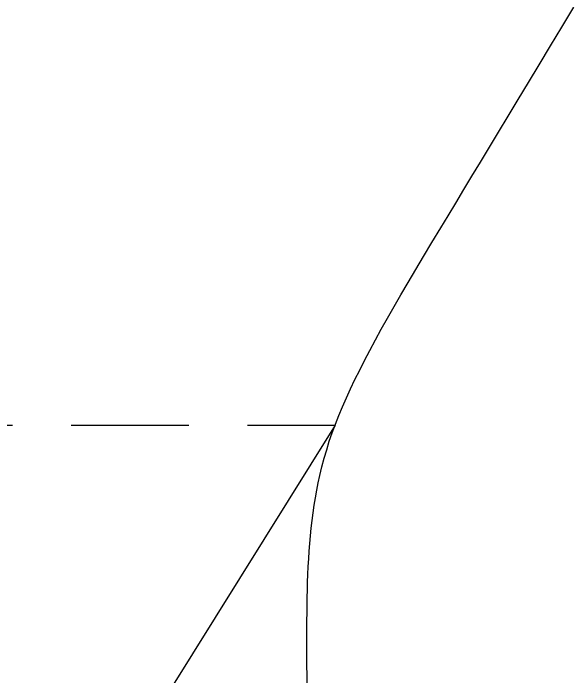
# Model space of a CAD drawing. Header units: millimetres. Extents: x -1838618 to -1600818, y -1770412 to -1553248.
# Drawn here: x -1655151 to -1652767, y -1652514 to -1649695 of the extents above; entities that cross this region are included whole.
import ezdxf

# ---------------------------------------------------------------- set-up
doc = ezdxf.new("R2010")
doc.units = ezdxf.units.MM
doc.header["$LTSCALE"] = 100
doc.linetypes.add('ACAD_ISO04W100', pattern=[30, 24, -3, 0, -3])
doc.linetypes.add('DASHED', pattern=[0.75, 0.5, -0.25])
doc.layers.add('bc', color=7, linetype='Continuous')
doc.layers.add('bt', color=7, linetype='Continuous')

msp = doc.modelspace()

# ---------------------------------------------------------------- linework, layer by layer
at = {"color": 9, "linetype": 'ACAD_ISO04W100'}
msp.add_line((-1653782.2, -1651445.5), (-1660904.3, -1662843.5), dxfattribs=at)
at = {"color": 6, "ltscale": 1300}
msp.add_lwpolyline([(-1653901.4, -1652539.4), (-1653901.5, -1652504.5), (-1653901.7, -1652468.9), (-1653901.8, -1652432.8), (-1653901.8, -1652432.8), (-1653901.9, -1652401.7), (-1653902, -1652370.2), (-1653902, -1652338.3), (-1653902, -1652338.3), (-1653902, -1652306.5), (-1653901.9, -1652274.3), (-1653901.6, -1652241.9), (-1653901.6, -1652241.9), (-1653901.3, -1652209.6), (-1653900.7, -1652177), (-1653899.8, -1652144.3), (-1653899.8, -1652144.3), (-1653898.9, -1652111.6), (-1653897.7, -1652078.8), (-1653896, -1652046), (-1653896, -1652046), (-1653894.3, -1652013.2), (-1653892.1, -1651980.4), (-1653889.4, -1651947.6), (-1653889.4, -1651947.6), (-1653886.7, -1651914.9), (-1653883.4, -1651882.2), (-1653879.4, -1651849.8), (-1653879.4, -1651849.8), (-1653875.5, -1651817.3), (-1653870.8, -1651785.1), (-1653865.4, -1651753.1), (-1653865.4, -1651753.1), (-1653859.9, -1651721.1), (-1653853.7, -1651689.4), (-1653846.6, -1651658.1), (-1653846.6, -1651658.1), (-1653838.2, -1651621.6), (-1653828.6, -1651585.6), (-1653817.7, -1651549.6), (-1653817.7, -1651549.6), (-1653806.7, -1651513.5), (-1653794.3, -1651477.5), (-1653780.4, -1651440.9), (-1653780.4, -1651440.9), (-1653766.6, -1651404.4), (-1653751.1, -1651367.2), (-1653734, -1651329), (-1653734, -1651329), (-1653716.9, -1651290.8), (-1653698.1, -1651251.5), (-1653677.5, -1651210.6), (-1653677.5, -1651210.6), (-1653656.9, -1651169.6), (-1653634.4, -1651127.1), (-1653610, -1651082.3), (-1653610, -1651082.3), (-1653585.6, -1651037.6), (-1653559.2, -1650990.7), (-1653530.6, -1650941.1), (-1653530.6, -1650941.1), (-1653502.1, -1650891.5), (-1653471.5, -1650839.1), (-1653438.5, -1650783.6), (-1653438.5, -1650783.6), (-1653405.6, -1650728), (-1653370.4, -1650669.2), (-1653332.8, -1650606.6), (-1653332.8, -1650606.6), (-1653301.9, -1650555.2), (-1653269.3, -1650501.2), (-1653234.9, -1650444.1), (-1653234.9, -1650444.1), (-1653200.4, -1650387.1), (-1653164.1, -1650327), (-1653125.6, -1650263.3), (-1653125.6, -1650263.3), (-1653087.1, -1650199.6), (-1653046.4, -1650132.3), (-1653003.3, -1650060.9), (-1653003.3, -1650060.9), (-1652960.3, -1649989.6), (-1652914.7, -1649914.1), (-1652866.6, -1649834), (-1652866.6, -1649834), (-1652818.4, -1649754), (-1652767.5, -1649669.3)], dxfattribs=at)
at = {"layer": 'bc', "color": 6}
msp.add_lwpolyline([(-1653901.4, -1652539.4), (-1653901.5, -1652504.5), (-1653901.7, -1652468.9), (-1653901.8, -1652432.8), (-1653901.8, -1652432.8), (-1653901.9, -1652401.7), (-1653902, -1652370.2), (-1653902, -1652338.3), (-1653902, -1652338.3), (-1653902, -1652306.5), (-1653901.9, -1652274.3), (-1653901.6, -1652241.9), (-1653901.6, -1652241.9), (-1653901.3, -1652209.6), (-1653900.7, -1652177), (-1653899.8, -1652144.3), (-1653899.8, -1652144.3), (-1653898.9, -1652111.6), (-1653897.7, -1652078.8), (-1653896, -1652046), (-1653896, -1652046), (-1653894.3, -1652013.2), (-1653892.1, -1651980.4), (-1653889.4, -1651947.6), (-1653889.4, -1651947.6), (-1653886.7, -1651914.9), (-1653883.4, -1651882.2), (-1653879.4, -1651849.8), (-1653879.4, -1651849.8), (-1653875.5, -1651817.3), (-1653870.8, -1651785.1), (-1653865.4, -1651753.1), (-1653865.4, -1651753.1), (-1653859.9, -1651721.1), (-1653853.7, -1651689.4), (-1653846.6, -1651658.1), (-1653846.6, -1651658.1), (-1653838.2, -1651621.6), (-1653828.6, -1651585.6), (-1653817.7, -1651549.6), (-1653817.7, -1651549.6), (-1653806.7, -1651513.5), (-1653794.3, -1651477.5), (-1653780.4, -1651440.9), (-1653780.4, -1651440.9), (-1653766.6, -1651404.4), (-1653751.1, -1651367.2), (-1653734, -1651329), (-1653734, -1651329), (-1653716.9, -1651290.8), (-1653698.1, -1651251.5), (-1653677.5, -1651210.6), (-1653677.5, -1651210.6), (-1653656.9, -1651169.6), (-1653634.4, -1651127.1), (-1653610, -1651082.3), (-1653610, -1651082.3), (-1653585.6, -1651037.6), (-1653559.2, -1650990.7), (-1653530.6, -1650941.1), (-1653530.6, -1650941.1), (-1653502.1, -1650891.5), (-1653471.5, -1650839.1), (-1653438.5, -1650783.6), (-1653438.5, -1650783.6), (-1653405.6, -1650728), (-1653370.4, -1650669.2), (-1653332.8, -1650606.6), (-1653332.8, -1650606.6), (-1653301.9, -1650555.2), (-1653269.3, -1650501.2), (-1653234.9, -1650444.1), (-1653234.9, -1650444.1), (-1653200.4, -1650387.1), (-1653164.1, -1650327), (-1653125.6, -1650263.3), (-1653125.6, -1650263.3), (-1653087.1, -1650199.6), (-1653046.4, -1650132.3), (-1653003.3, -1650060.9), (-1653003.3, -1650060.9), (-1652960.3, -1649989.6), (-1652914.7, -1649914.1), (-1652866.6, -1649834), (-1652866.6, -1649834), (-1652818.4, -1649754), (-1652767.5, -1649669.3)], dxfattribs=at)
at = {"layer": 'bt', "color": 5, "linetype": 'DASHED', "ltscale": 10}
msp.add_line((-1660904.3, -1651445.5), (-1653782.2, -1651445.5), dxfattribs=at)

doc.saveas('drawing.dxf')
